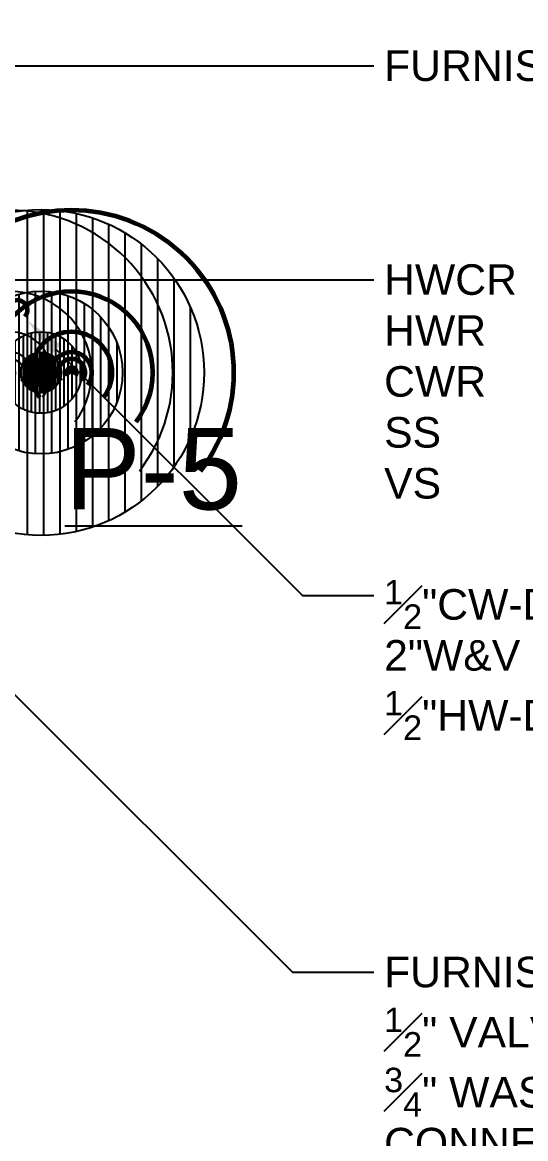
# Model space of a CAD drawing. Extents: x 2104 to 16979, y 4026 to 5124.
# Drawn here: x 6263.2 to 6337.3, y 4568.5 to 4732.9 of the extents above; entities that cross this region are included whole.
import ezdxf
from ezdxf import colors
from ezdxf.entities.mleader import LeaderData, LeaderLine
from ezdxf.math import Vec2, Vec3

# ---------------------------------------------------------------- set-up
doc = ezdxf.new("R2010")
doc.units = 0
doc.header["$LTSCALE"] = 18
doc.header["$MEASUREMENT"] = 0
for name, color, linetype in [('G-ANNO-TEXT', 70, 'Continuous'), ('P-HW-N', 1, 'Continuous'), ('P-HW-N @ 1 (1)', 1, 'Continuous'), ('P-HW-N @ 1 (2)', 1, 'Continuous'), ('P-HW-N @ 12', 1, 'Continuous'), ('P-HW-N @ 128', 1, 'Continuous'), ('P-HW-N @ 16', 1, 'Continuous'), ('P-HW-N @ 192', 1, 'Continuous'), ('P-HW-N @ 2', 1, 'Continuous'), ('P-HW-N @ 24', 1, 'Continuous'), ('P-HW-N @ 384', 1, 'Continuous'), ('P-HW-N @ 4', 1, 'Continuous'), ('P-HW-N @ 48', 1, 'Continuous'), ('P-HW-N @ 64', 1, 'Continuous'), ('P-HW-N @ 768', 1, 'Continuous'), ('P-HW-N @ 8', 1, 'Continuous'), ('P-HW-N @ 96', 1, 'Continuous'), ('P-SAN-N', 6, 'Continuous'), ('P-SAN-N @ 1 (1)', 6, 'Continuous'), ('P-SAN-N @ 1 (2)', 6, 'Continuous'), ('P-SAN-N @ 12', 6, 'Continuous'), ('P-SAN-N @ 128', 6, 'Continuous'), ('P-SAN-N @ 16', 6, 'Continuous'), ('P-SAN-N @ 192', 6, 'Continuous'), ('P-SAN-N @ 2', 6, 'Continuous'), ('P-SAN-N @ 24', 6, 'Continuous'), ('P-SAN-N @ 384', 6, 'Continuous'), ('P-SAN-N @ 4', 6, 'Continuous'), ('P-SAN-N @ 48', 6, 'Continuous'), ('P-SAN-N @ 64', 6, 'Continuous'), ('P-SAN-N @ 768', 6, 'Continuous'), ('P-SAN-N @ 8', 6, 'Continuous'), ('P-SAN-N @ 96', 6, 'Continuous')]:
    doc.layers.add(name, color=color, linetype=linetype)
for name, color, linetype, lineweight in [('P-CW-N', 4, 'Continuous', 60), ('P-CW-N @ 1 (1)', 4, 'Continuous', 60), ('P-CW-N @ 1 (2)', 4, 'Continuous', 60), ('P-CW-N @ 12', 4, 'Continuous', 60), ('P-CW-N @ 128', 4, 'Continuous', 60), ('P-CW-N @ 16', 4, 'Continuous', 60), ('P-CW-N @ 192', 4, 'Continuous', 60), ('P-CW-N @ 2', 4, 'Continuous', 60), ('P-CW-N @ 24', 4, 'Continuous', 60), ('P-CW-N @ 384', 4, 'Continuous', 60), ('P-CW-N @ 4', 4, 'Continuous', 60), ('P-CW-N @ 48', 4, 'Continuous', 60), ('P-CW-N @ 64', 4, 'Continuous', 60), ('P-CW-N @ 768', 4, 'Continuous', 60), ('P-CW-N @ 8', 4, 'Continuous', 60), ('P-CW-N @ 96', 4, 'Continuous', 60)]:
    doc.layers.add(name, color=color, linetype=linetype, lineweight=lineweight)
doc.layers.get('0').freeze()
doc.styles.add('Arial', font='arial.ttf')

# ---------------------------------------------------------------- blocks, each defined once
blk = doc.blocks.new('*U7')
h = blk.add_hatch()
h.set_pattern_fill('ANSI31', color=256, scale=0.025, angle=135)
h.set_pattern_definition([(180, (0, 0), (-4.336808689942018e-19, -0.003125), [])])
edge = h.paths.add_edge_path()
edge.add_arc((-3.469446951953614e-18, -6.938893903907228e-18), 0.03125000000000001, 0, 360)
blk.add_circle((0, 0), 0.03125)
blk = doc.blocks.new('*U318')
at = {"layer": 'P-SAN-N @ 1 (1)', "rotation": 90}
blk.add_blockref('*U7', (6265.999999999999, 4681.343581524153), dxfattribs=at)
at = {"layer": 'P-SAN-N @ 1 (2)', "rotation": 90}
blk.add_blockref('*U7', (6265.999999999999, 4681.343581524153), dxfattribs=at)
at = {"layer": 'P-SAN-N @ 12', "xscale": 12, "yscale": 12, "zscale": 12, "rotation": 90}
blk.add_blockref('*U7', (6265.999999999999, 4681.343581524153), dxfattribs=at)
at = {"layer": 'P-SAN-N @ 128', "xscale": 128, "yscale": 128, "zscale": 128, "rotation": 90}
blk.add_blockref('*U7', (6249.999999999999, 4691.499999999999), dxfattribs=at)
at = {"layer": 'P-SAN-N @ 16', "xscale": 16, "yscale": 16, "zscale": 16, "rotation": 90}
blk.add_blockref('*U7', (6265.999999999999, 4681.343581524153), dxfattribs=at)
at = {"layer": 'P-SAN-N @ 192', "xscale": 192, "yscale": 192, "zscale": 192, "rotation": 90}
blk.add_blockref('*U7', (6265.999999999999, 4681.343581524153), dxfattribs=at)
at = {"layer": 'P-SAN-N @ 2', "xscale": 2, "yscale": 2, "zscale": 2, "rotation": 90}
blk.add_blockref('*U7', (6265.999999999999, 4681.343581524153), dxfattribs=at)
at = {"layer": 'P-SAN-N @ 24', "xscale": 24, "yscale": 24, "zscale": 24, "rotation": 90}
blk.add_blockref('*U7', (6265.999999999999, 4681.343581524153), dxfattribs=at)
at = {"layer": 'P-SAN-N @ 384', "xscale": 384, "yscale": 384, "zscale": 384, "rotation": 90}
blk.add_blockref('*U7', (6265.999999999999, 4681.343581524153), dxfattribs=at)
at = {"layer": 'P-SAN-N @ 4', "xscale": 4, "yscale": 4, "zscale": 4, "rotation": 90}
blk.add_blockref('*U7', (6265.999999999999, 4681.343581524153), dxfattribs=at)
at = {"layer": 'P-SAN-N @ 48', "xscale": 48, "yscale": 48, "zscale": 48, "rotation": 90}
blk.add_blockref('*U7', (6257.999999999999, 4690.499999999999), dxfattribs=at)
at = {"layer": 'P-SAN-N @ 64', "xscale": 64, "yscale": 64, "zscale": 64, "rotation": 90}
blk.add_blockref('*U7', (6265.999999999999, 4681.343581524153), dxfattribs=at)
at = {"layer": 'P-SAN-N @ 768', "xscale": 768, "yscale": 768, "zscale": 768, "rotation": 90}
blk.add_blockref('*U7', (6265.999999999999, 4681.343581524153), dxfattribs=at)
at = {"layer": 'P-SAN-N @ 8', "xscale": 8, "yscale": 8, "zscale": 8, "rotation": 90}
blk.add_blockref('*U7', (6265.999999999999, 4681.343581524153), dxfattribs=at)
at = {"layer": 'P-SAN-N @ 96', "xscale": 96, "yscale": 96, "zscale": 96, "rotation": 90}
blk.add_blockref('*U7', (6265.999999999999, 4681.343581524153), dxfattribs=at)
blk = doc.blocks.new('*U8')
at = {"linetype": 'Continuous'}
blk.add_arc((0, 0), 0.03111555437015312, 232.5669694738212, 127.4330305261797, dxfattribs=at)
blk = doc.blocks.new('*U319')
at = {"layer": 'P-CW-N @ 1 (1)', "rotation": 90}
blk.add_blockref('*U8', (6270.499999999999, 4681.343581524153), dxfattribs=at)
at = {"layer": 'P-CW-N @ 1 (2)', "rotation": 90}
blk.add_blockref('*U8', (6270.499999999999, 4681.343581524153), dxfattribs=at)
at = {"layer": 'P-CW-N @ 12', "xscale": 12, "yscale": 12, "zscale": 12, "rotation": 90}
blk.add_blockref('*U8', (6270.499999999999, 4681.343581524153), dxfattribs=at)
at = {"layer": 'P-CW-N @ 128', "xscale": 128, "yscale": 128, "zscale": 128, "rotation": 90}
blk.add_blockref('*U8', (6254.499999999999, 4691.499999999999), dxfattribs=at)
at = {"layer": 'P-CW-N @ 16', "xscale": 16, "yscale": 16, "zscale": 16, "rotation": 90}
blk.add_blockref('*U8', (6270.499999999999, 4681.343581524153), dxfattribs=at)
at = {"layer": 'P-CW-N @ 192', "xscale": 192, "yscale": 192, "zscale": 192, "rotation": 90}
blk.add_blockref('*U8', (6270.499999999999, 4681.343581524153), dxfattribs=at)
at = {"layer": 'P-CW-N @ 2', "xscale": 2, "yscale": 2, "zscale": 2, "rotation": 90}
blk.add_blockref('*U8', (6270.499999999999, 4681.343581524153), dxfattribs=at)
at = {"layer": 'P-CW-N @ 24', "xscale": 24, "yscale": 24, "zscale": 24, "rotation": 90}
blk.add_blockref('*U8', (6270.499999999999, 4681.343581524153), dxfattribs=at)
at = {"layer": 'P-CW-N @ 384', "xscale": 384, "yscale": 384, "zscale": 384, "rotation": 90}
blk.add_blockref('*U8', (6270.499999999999, 4681.343581524153), dxfattribs=at)
at = {"layer": 'P-CW-N @ 4', "xscale": 4, "yscale": 4, "zscale": 4, "rotation": 90}
blk.add_blockref('*U8', (6270.499999999999, 4681.343581524153), dxfattribs=at)
at = {"layer": 'P-CW-N @ 48', "xscale": 48, "yscale": 48, "zscale": 48, "rotation": 90}
blk.add_blockref('*U8', (6262.499999999999, 4690.499999999999), dxfattribs=at)
at = {"layer": 'P-CW-N @ 64', "xscale": 64, "yscale": 64, "zscale": 64, "rotation": 90}
blk.add_blockref('*U8', (6270.499999999999, 4681.343581524153), dxfattribs=at)
at = {"layer": 'P-CW-N @ 768', "xscale": 768, "yscale": 768, "zscale": 768, "rotation": 90}
blk.add_blockref('*U8', (6270.499999999999, 4681.343581524153), dxfattribs=at)
at = {"layer": 'P-CW-N @ 8', "xscale": 8, "yscale": 8, "zscale": 8, "rotation": 90}
blk.add_blockref('*U8', (6270.499999999999, 4681.343581524153), dxfattribs=at)
at = {"layer": 'P-CW-N @ 96', "xscale": 96, "yscale": 96, "zscale": 96, "rotation": 90}
blk.add_blockref('*U8', (6270.499999999999, 4681.343581524153), dxfattribs=at)
blk = doc.blocks.new('*U320')
at = {"layer": 'P-HW-N @ 1 (1)', "rotation": 90}
blk.add_blockref('*U8', (6261.499999999999, 4681.343581524153), dxfattribs=at)
at = {"layer": 'P-HW-N @ 1 (2)', "rotation": 90}
blk.add_blockref('*U8', (6261.499999999999, 4681.343581524153), dxfattribs=at)
at = {"layer": 'P-HW-N @ 12', "xscale": 12, "yscale": 12, "zscale": 12, "rotation": 90}
blk.add_blockref('*U8', (6261.499999999999, 4681.343581524153), dxfattribs=at)
at = {"layer": 'P-HW-N @ 128', "xscale": 128, "yscale": 128, "zscale": 128, "rotation": 90}
blk.add_blockref('*U8', (6245.499999999999, 4691.499999999999), dxfattribs=at)
at = {"layer": 'P-HW-N @ 16', "xscale": 16, "yscale": 16, "zscale": 16, "rotation": 90}
blk.add_blockref('*U8', (6261.499999999999, 4681.343581524153), dxfattribs=at)
at = {"layer": 'P-HW-N @ 192', "xscale": 192, "yscale": 192, "zscale": 192, "rotation": 90}
blk.add_blockref('*U8', (6261.499999999999, 4681.343581524153), dxfattribs=at)
at = {"layer": 'P-HW-N @ 2', "xscale": 2, "yscale": 2, "zscale": 2, "rotation": 90}
blk.add_blockref('*U8', (6261.499999999999, 4681.343581524153), dxfattribs=at)
at = {"layer": 'P-HW-N @ 24', "xscale": 24, "yscale": 24, "zscale": 24, "rotation": 90}
blk.add_blockref('*U8', (6261.499999999999, 4681.343581524153), dxfattribs=at)
at = {"layer": 'P-HW-N @ 384', "xscale": 384, "yscale": 384, "zscale": 384, "rotation": 90}
blk.add_blockref('*U8', (6261.499999999999, 4681.343581524153), dxfattribs=at)
at = {"layer": 'P-HW-N @ 4', "xscale": 4, "yscale": 4, "zscale": 4, "rotation": 90}
blk.add_blockref('*U8', (6261.499999999999, 4681.343581524153), dxfattribs=at)
at = {"layer": 'P-HW-N @ 48', "xscale": 48, "yscale": 48, "zscale": 48, "rotation": 90}
blk.add_blockref('*U8', (6253.499999999999, 4690.499999999999), dxfattribs=at)
at = {"layer": 'P-HW-N @ 64', "xscale": 64, "yscale": 64, "zscale": 64, "rotation": 90}
blk.add_blockref('*U8', (6261.499999999999, 4681.343581524153), dxfattribs=at)
at = {"layer": 'P-HW-N @ 768', "xscale": 768, "yscale": 768, "zscale": 768, "rotation": 90}
blk.add_blockref('*U8', (6261.499999999999, 4681.343581524153), dxfattribs=at)
at = {"layer": 'P-HW-N @ 8', "xscale": 8, "yscale": 8, "zscale": 8, "rotation": 90}
blk.add_blockref('*U8', (6261.499999999999, 4681.343581524153), dxfattribs=at)
at = {"layer": 'P-HW-N @ 96', "xscale": 96, "yscale": 96, "zscale": 96, "rotation": 90}
blk.add_blockref('*U8', (6261.499999999999, 4681.343581524153), dxfattribs=at)

msp = doc.modelspace()

# ---------------------------------------------------------------- block references
at = {"layer": 'P-CW-N'}
msp.add_blockref('*U319', (0, 0), dxfattribs=at)
at = {"layer": 'P-HW-N'}
msp.add_blockref('*U320', (0, 0), dxfattribs=at)
at = {"layer": 'P-SAN-N'}
msp.add_blockref('*U318', (0, 0), dxfattribs=at)

# ---------------------------------------------------------------- texts
at = {"layer": 'G-ANNO-TEXT', "insert": (6269.5, 4661), "char_height": 12, "width": 68, "attachment_point": 7, "style": 'Arial'}
msp.add_mtext('{\\LP-5}', dxfattribs=at)

# ---------------------------------------------------------------- leaders
at = {"layer": 'G-ANNO-TEXT'}
ml = msp.add_multileader_mtext('Standard', dxfattribs=at)
ml.set_content('\\A1;FURNISH & INSTALL \\P{\\H0.8x;\\S1#2;}" VALVED HW \\P{\\H0.8x;\\S3#4;}" WASTE \\PCONNECTIONS FOR \\PDISHWASHER', color=256, style='Arial')
ml.set_leader_properties(color=256, linetype='ByLayer', lineweight=-1)
ml.build(insert=Vec2(0, 0))
ml.multileader.update_dxf_attribs({"has_dogleg": 0, "dogleg_length": 0.125, "arrow_head_size": 6, "scale": 48})
ctx = ml.context
ctx.base_point, ctx.scale, ctx.char_height, ctx.arrow_head_size, ctx.landing_gap_size, ctx.plane_origin = Vec3(6274.5, 4785), 48, 4.5, 6, 1.5, Vec3(6157.5, 4767)
notes = []
notes.append((ctx, [(0, (1, 1, 0), (6268.5, 4785), (1, 0), 6, [(0, [(6157.5, 4767), (6175.5, 4785)], 0, [])])]))
ctx.mtext.insert, ctx.mtext.flow_direction = Vec3(6276, 4787.288369713506), 5
ml = msp.add_multileader_mtext('Standard', dxfattribs=at)
ml.set_content('\\pxt1;FURNISH 18"x18" RATED ACCESS PANEL TO BE INSTALLED BY GENERAL CONTRACTOR', color=256, style='Arial')
ml.set_leader_properties(color=256, linetype='ByLayer', lineweight=-1)
ml.build(insert=Vec2(0, 0))
ml.multileader.update_dxf_attribs({"has_dogleg": 0, "dogleg_length": 0.125, "arrow_head_size": 6, "scale": 48})
ctx = ml.context
ctx.base_point, ctx.scale, ctx.char_height, ctx.arrow_head_size, ctx.landing_gap_size, ctx.plane_origin = Vec3(6315, 4726.5), 48, 4.5, 6, 1.5, Vec3(6193.5, 4699.5)
notes.append((ctx, [(0, (1, 1, 0), (6309, 4726.5), (1, 0), 6, [(0, [(6193.5, 4687.5), (6220.5, 4726.5)], 0, [])])]))
ctx.mtext.insert, ctx.mtext.width, ctx.mtext.flow_direction = Vec3(6316.5, 4728.788369713506), 82.83486179308238, 5
ml = msp.add_multileader_mtext('Standard', dxfattribs=at)
ml.set_content('HWCR\\PHWR\\PCWR\\PSS\\PVS', color=256, style='Arial')
ml.set_leader_properties(color=256, linetype='ByLayer', lineweight=-1)
ml.build(insert=Vec2(0, 0))
ml.multileader.update_dxf_attribs({"has_dogleg": 0, "dogleg_length": 0.125, "arrow_head_size": 6, "scale": 48})
ctx = ml.context
ctx.base_point, ctx.scale, ctx.char_height, ctx.arrow_head_size, ctx.landing_gap_size, ctx.plane_origin = Vec3(6315, 4695), 48, 4.5, 6, 1.5, Vec3(6204, 4681.5)
notes.append((ctx, [(0, (1, 1, 0), (6309, 4695), (1, 0), 6, [(0, [(6204, 4686), (6213, 4695)], 0, [])])]))
ctx.mtext.insert, ctx.mtext.flow_direction = Vec3(6316.5, 4697.288369713506), 5
ml = msp.add_multileader_mtext('Standard', dxfattribs=at)
ml.set_content('\\A1;{\\H0.8x;\\S1#2;}"CW-DROP\\P2"W&V\\P{\\H0.8x;\\S1#2;}"HW-DROP', color=256, style='Arial')
ml.set_leader_properties(color=256, linetype='ByLayer', lineweight=-1)
ml.build(insert=Vec2(0, 0))
ml.multileader.update_dxf_attribs({"has_dogleg": 0, "dogleg_length": 0.125, "arrow_head_size": 6, "scale": 48})
ctx = ml.context
ctx.base_point, ctx.scale, ctx.char_height, ctx.arrow_head_size, ctx.landing_gap_size, ctx.plane_origin = Vec3(6315, 4648.5), 48, 4.5, 6, 1.5, Vec3(6264, 4689)
notes.append((ctx, [(0, (1, 1, 0), (6309, 4648.5), (1, 0), 6, [(0, [(6264, 4689), (6304.5, 4648.5)], 0, [])])]))
ctx.mtext.insert, ctx.mtext.flow_direction = Vec3(6316.5, 4650.788369713506), 5
ml = msp.add_multileader_mtext('Standard', dxfattribs=at)
ml.set_content('\\A1;FURNISH & INSTALL \\P{\\H0.8x;\\S1#2;}" VALVED HW \\P{\\H0.8x;\\S3#4;}" WASTE \\PCONNECTIONS FOR \\PDISHWASHER', color=256, style='Arial')
ml.set_leader_properties(color=256, linetype='ByLayer', lineweight=-1)
ml.build(insert=Vec2(0, 0))
ml.multileader.update_dxf_attribs({"has_dogleg": 0, "dogleg_length": 0.125, "arrow_head_size": 6, "scale": 48})
ctx = ml.context
ctx.base_point, ctx.scale, ctx.char_height, ctx.arrow_head_size, ctx.landing_gap_size, ctx.plane_origin = Vec3(6315, 4593), 48, 4.5, 6, 1.5, Vec3(6240, 4662)
notes.append((ctx, [(0, (1, 1, 0), (6309, 4593), (1, 0), 6, [(0, [(6234, 4662), (6303, 4593)], 0, [])])]))
ctx.mtext.insert, ctx.mtext.flow_direction = Vec3(6316.5, 4595.288369713506), 5
ml = msp.add_multileader_mtext('Standard', dxfattribs=at)
ml.set_content('\\pxt1;FURNISH 18"x18" RATED ACCESS PANEL TO BE INSTALLED BY GENERAL CONTRACTOR', color=256, style='Arial')
ml.set_leader_properties(color=256, linetype='ByLayer', lineweight=-1)
ml.build(insert=Vec2(0, 0))
ml.multileader.update_dxf_attribs({"has_dogleg": 0, "dogleg_length": 0.125, "arrow_head_size": 6, "scale": 48})
ctx = ml.context
ctx.base_point, ctx.scale, ctx.char_height, ctx.arrow_head_size, ctx.landing_gap_size, ctx.plane_origin = Vec3(10247.53137789905, 4659), 48, 4.5, 6, 1.5, Vec3(10519.5, 4599)
ctx.text_align_type = 2
notes.append((ctx, [(0, (1, 1, 0), (10390.5, 4659), (-1, 0), 6, [(0, [(10519.5, 4590), (10459.5, 4659)], 0, [])])]))
ctx.mtext.insert, ctx.mtext.width, ctx.mtext.alignment, ctx.mtext.flow_direction = Vec3(10383, 4661.288369713506), 137.3146103657382, 3, 5
for ctx, leaders in notes:
    for number, flags, end, landing, length, lines in leaders:
        leader = LeaderData()
        leader.index, (leader.has_last_leader_line, leader.has_dogleg_vector, leader.attachment_direction) = number, flags
        leader.last_leader_point, leader.dogleg_vector, leader.dogleg_length = Vec3(end), Vec3(landing), length
        for number, points, colour, breaks in lines:
            line = LeaderLine()
            line.index, line.vertices, line.color, line.breaks = number, Vec3.list(points), colors.encode_raw_color(colour), breaks
            leader.lines.append(line)
        ctx.leaders.append(leader)

doc.saveas('drawing.dxf')
